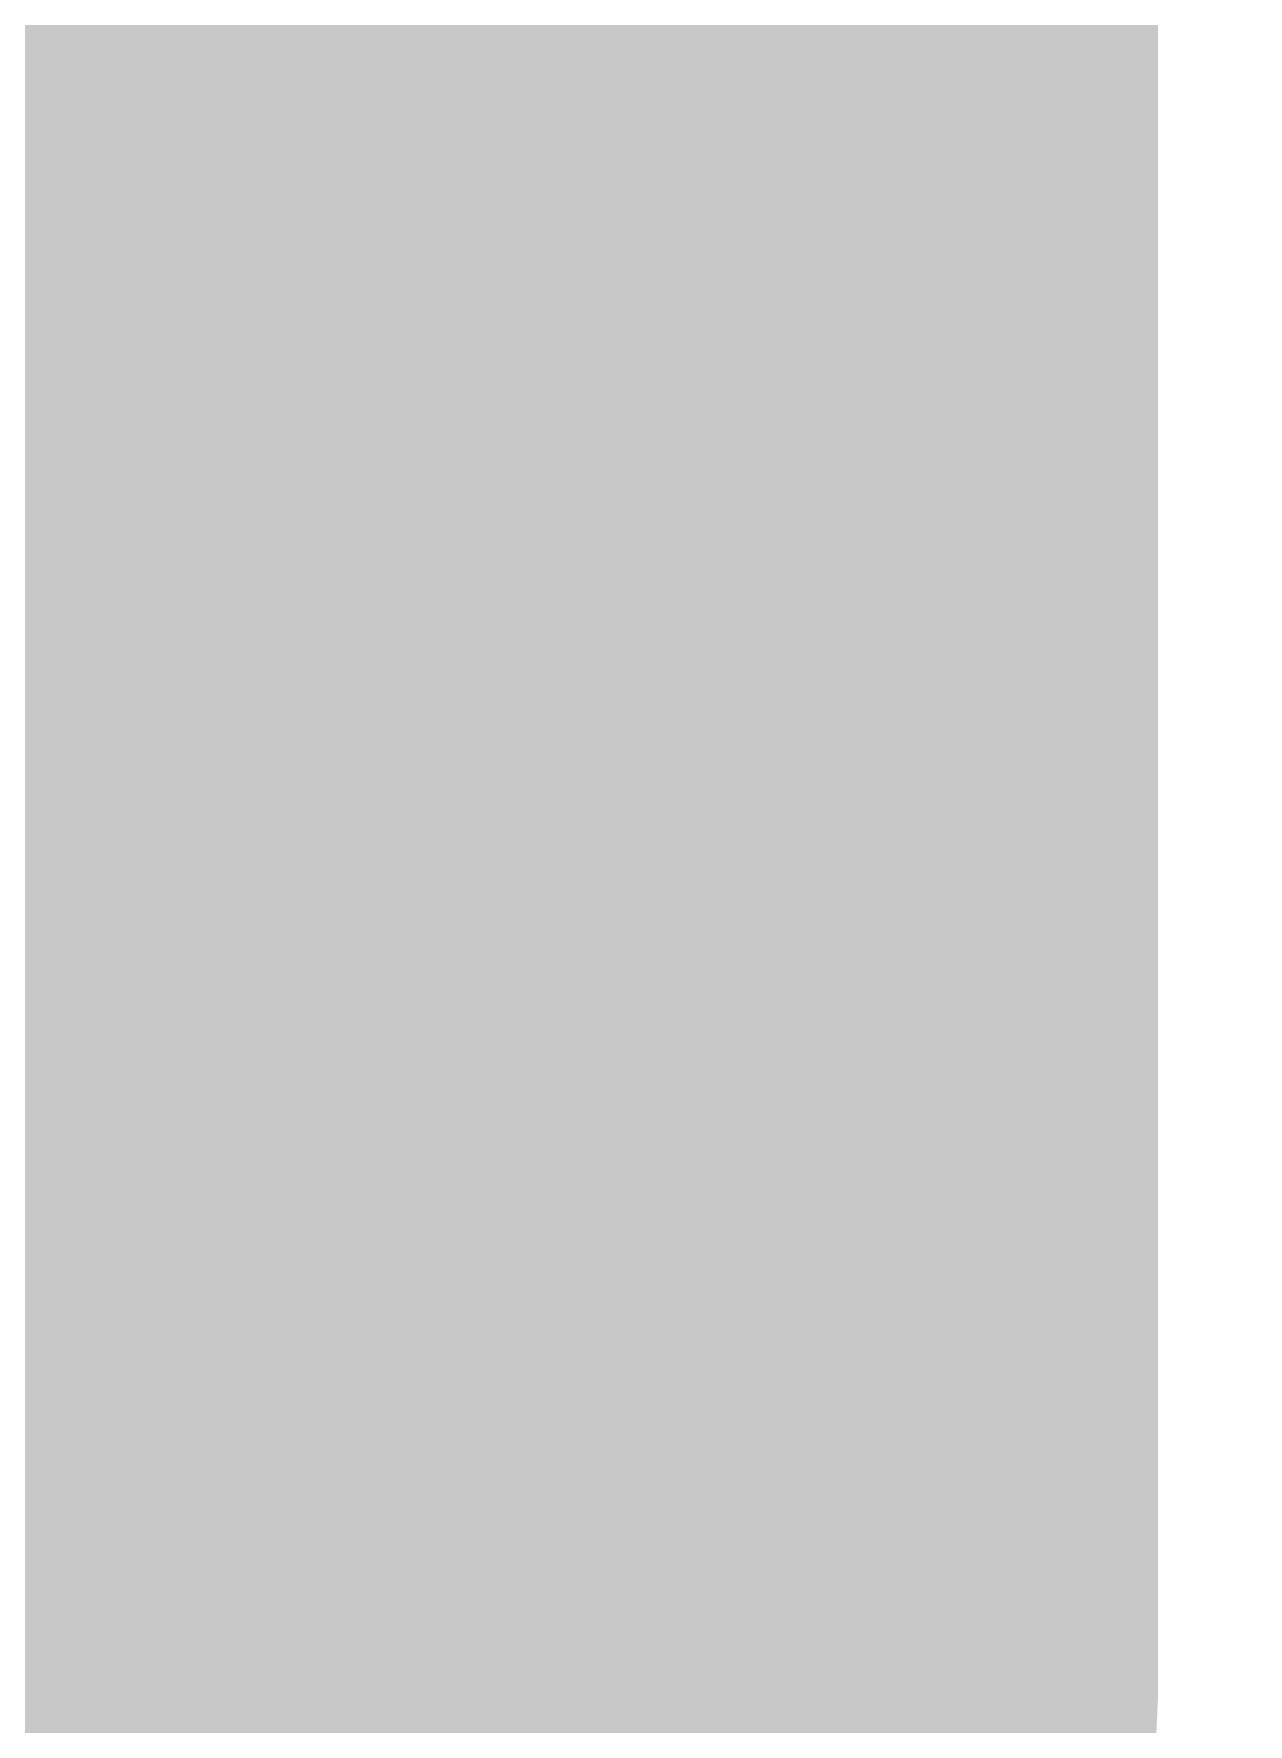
# Model space of a CAD drawing. Header units: inches. Extents: x 1.08 to 4.97, y 2.49 to 3.89.
# Drawn here: x 1.88262 to 1.884196, y 2.802703 to 2.804896 of the extents above; entities that cross this region are included whole.
import ezdxf

# ---------------------------------------------------------------- set-up
doc = ezdxf.new("R2010")
doc.units = ezdxf.units.IN
doc.header["$MEASUREMENT"] = 0
for name, color, linetype in [('Bottom Overlay', 54, 'Continuous'), ('Bottom Solder', 6, 'Continuous'), ('Top Overlay', 2, 'Continuous')]:
    doc.layers.add(name, color=color, linetype=linetype)

# ---------------------------------------------------------------- blocks, each defined once
blk = doc.blocks.new('TP_B_153')
at = {"layer": 'Bottom Solder'}
h = blk.add_hatch(color=6, dxfattribs=at)
edge = h.paths.add_edge_path()
edge.add_arc((0, 0), 0.021685, 0, 360)
at = {"layer": 'Bottom Overlay'}
blk.add_lwpolyline([(0.029, 0, 0.006, 0.006, 1), (-0.029, 0, 0.006, 0.006, 1)], format="xyseb", close=True, dxfattribs=at)
blk = doc.blocks.new('R0805_173')
at = {"layer": 'Top Overlay'}
for points in [[(-0.0260001, 0.011, 0.006, 0.006, 0), (-0.0260001, -0.0110001, 0.006, 0.006, 0)], [(0.0260001, -0.011, 0.006, 0.006, 0), (-0.0260001, -0.0110001, 0.006, 0.006, 0)]]:
    blk.add_lwpolyline(points, format="xyseb", dxfattribs=at)
blk.add_lwpolyline([(-0.0275001, -0.0110001, 0.003, 0.003, 1), (-0.0245001, -0.0110001, 0.003, 0.003, 1)], format="xyseb", close=True, dxfattribs=at)
blk.add_lwpolyline([(-0.0275001, -0.0110001, 0.003, 0.003, 1), (-0.0245001, -0.0110001, 0.003, 0.003, 1)], format="xyseb", close=True, dxfattribs=at)

msp = doc.modelspace()

# ---------------------------------------------------------------- block references
for name, p, rotation in [('R0805_173', (1.8700787, 2.8287402), 90), ('TP_B_153', (1.895, 2.825), 180)]:
    msp.add_blockref(name, p, dxfattribs=dict(rotation=rotation))

doc.saveas('drawing.dxf')
